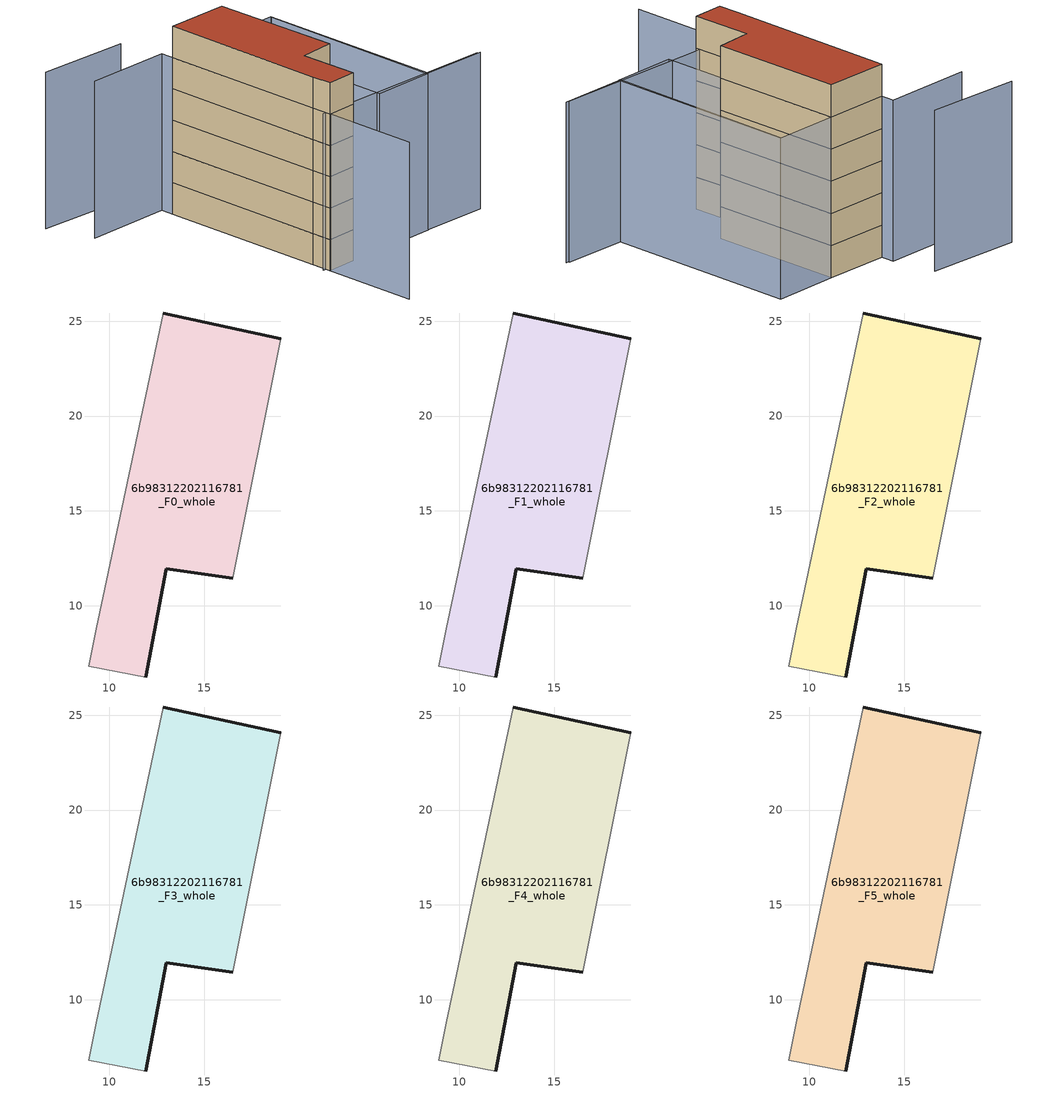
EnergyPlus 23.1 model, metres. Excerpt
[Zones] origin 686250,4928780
6b98312202116781_F0_whole
 floor ground (EU_floor_Construction): 19.04,24.08 16.52,11.45 13.02,11.96 11.92,6.25 8.93,6.82 9.31,8.79 12.84,25.43 z0
 wall outside (EU_wall_Construction): 11.92,6.25 13.02,11.96 16.52,11.45 / 19.04,24.08 12.84,25.43 z0:3
 wall adiabatic (EU_wall_Construction): 16.52,11.45 19.04,24.08 / 12.84,25.43 9.31,8.79 8.93,6.82 11.92,6.25 z0:3
6b98312202116781_F1_whole
 floor to 6b98312202116781_F0_whole (EU_floor_Construction): 19.04,24.08 16.52,11.45 13.02,11.96 11.92,6.25 8.93,6.82 9.31,8.79 12.84,25.43 z3
 wall outside (EU_wall_Construction): 11.92,6.25 13.02,11.96 16.52,11.45 / 19.04,24.08 12.84,25.43 z3:6
 wall adiabatic (EU_wall_Construction): 16.52,11.45 19.04,24.08 / 12.84,25.43 9.31,8.79 8.93,6.82 11.92,6.25 z3:6
6b98312202116781_F2_whole
 floor to 6b98312202116781_F1_whole (EU_floor_Construction): 19.04,24.08 16.52,11.45 13.02,11.96 11.92,6.25 8.93,6.82 9.31,8.79 12.84,25.43 z6
 wall outside (EU_wall_Construction): 11.92,6.25 13.02,11.96 16.52,11.45 / 19.04,24.08 12.84,25.43 z6:9
 wall adiabatic (EU_wall_Construction): 16.52,11.45 19.04,24.08 / 12.84,25.43 9.31,8.79 8.93,6.82 11.92,6.25 z6:9
6b98312202116781_F3_whole
 floor to 6b98312202116781_F2_whole (EU_floor_Construction): 19.04,24.08 16.52,11.45 13.02,11.96 11.92,6.25 8.93,6.82 9.31,8.79 12.84,25.43 z9
 wall outside (EU_wall_Construction): 11.92,6.25 13.02,11.96 16.52,11.45 / 19.04,24.08 12.84,25.43 z9:12
 wall adiabatic (EU_wall_Construction): 16.52,11.45 19.04,24.08 / 12.84,25.43 9.31,8.79 8.93,6.82 11.92,6.25 z9:12
6b98312202116781_F4_whole
 floor to 6b98312202116781_F3_whole (EU_floor_Construction): 19.04,24.08 16.52,11.45 13.02,11.96 11.92,6.25 8.93,6.82 9.31,8.79 12.84,25.43 z12
 wall outside (EU_wall_Construction): 11.92,6.25 13.02,11.96 16.52,11.45 / 19.04,24.08 12.84,25.43 z12:15
 wall adiabatic (EU_wall_Construction): 16.52,11.45 19.04,24.08 / 12.84,25.43 9.31,8.79 8.93,6.82 11.92,6.25 z12:15
6b98312202116781_F5_whole
 floor to 6b98312202116781_F4_whole (EU_floor_Construction): 19.04,24.08 16.52,11.45 13.02,11.96 11.92,6.25 8.93,6.82 9.31,8.79 12.84,25.43 z15
 wall outside (EU_wall_Construction): 11.92,6.25 13.02,11.96 16.52,11.45 / 19.04,24.08 12.84,25.43 z15:18
 wall adiabatic (EU_wall_Construction): 16.52,11.45 19.04,24.08 / 12.84,25.43 9.31,8.79 8.93,6.82 11.92,6.25 z15:18
 roof outside (EU_roof_Construction): 16.52,11.45 19.04,24.08 12.84,25.43 9.31,8.79 8.93,6.82 11.92,6.25 13.02,11.96 z18
shading: 8.7,7.42 27.65,2.95 / 27.93,2.81 21.24,4.26 / 21.24,4.26 25.27,22.72 / 4.6,28.51 13.12,26.73 / 13.12,26.73 7.02,-2.49 / 13.14,30.93 4.19,33.29 / 25.29,22.8 21.48,4.21 / 21.48,4.21 15.24,5.49 / 15.24,5.49 19.04,24.08 / 19.04,24.08 25.29,22.8 z0:15
[Building]
EU S2 Campaign: North Axis=0; Terrain=City; Solar Distribution=FullExterior
[Site:Location]
Bologna: Latitude=44.5; Longitude=11.25; Time Zone=1; Elevation=37
[SizingPeriod:WeatherFileDays]
AnnualSizingPeriod: Begin Month=1; Begin Day of Month=1; End Month=12; End Day of Month=31; Day of Week for Start Day=Monday; Use Weather File Daylight Saving Period=No; Use Weather File Rain and Snow Indicators=No
[MATERIAL]
EU_InternalMass_Material: Roughness=MediumRough; Thickness=0.1; Conductivity=1; Density=1800; Specific Heat=900; Thermal Absorptance=0.9; Solar Absorptance=0.7; Visible Absorptance=0.7
[MATERIAL:NOMASS] Roughness=MediumRough; Thermal Absorptance=0.9; Solar Absorptance=0.7; Visible Absorptance=0.7
Name | Thermal Resistance
EU_wall_NoMass | 0.905828
EU_roof_NoMass | 0.37593
EU_floor_NoMass | 0.67114
[CONSTRUCTION]
EU_wall_Construction: EU_wall_NoMass
EU_roof_Construction: EU_roof_NoMass
EU_floor_Construction: EU_floor_NoMass
EU_InternalMass_Construction: EU_InternalMass_Material
[ZONE] Type=1; Multiplier=1; Ceiling Height=autocalculate; Floor Area=autocalculate; Part of Total Floor Area=Yes
Name | Volume
6b98312202116781_F0_whole | 304.658
6b98312202116781_F1_whole; 6b98312202116781_F2_whole; 6b98312202116781_F3_whole; 6b98312202116781_F4_whole; 6b98312202116781_F5_whole | 304.66
[INTERNALMASS] Construction=EU_InternalMass_Construction; Surface Area=101.553
Name | Zone or ZoneList
6b98312202116781_F0_whole_EU_InternalMass | 6b98312202116781_F0_whole
6b98312202116781_F1_whole_EU_InternalMass | 6b98312202116781_F1_whole
6b98312202116781_F2_whole_EU_InternalMass | 6b98312202116781_F2_whole
6b98312202116781_F3_whole_EU_InternalMass | 6b98312202116781_F3_whole
6b98312202116781_F4_whole_EU_InternalMass | 6b98312202116781_F4_whole
6b98312202116781_F5_whole_EU_InternalMass | 6b98312202116781_F5_whole
[OTHEREQUIPMENT] Fuel Type=Electricity; Design Level Calculation Method=Watts/Area; Power per Zone Floor Area=1; Fraction Latent=0; Fraction Radiant=0; Fraction Lost=0; Carbon Dioxide Generation Rate=0; EndUse Subcategory=EU_Step8_InternalGains
Name | Zone or ZoneList or Space or SpaceList | Schedule
EU_Step8_InternalGain_6b98312202116781_F0_whole_f000 | 6b98312202116781_F0_whole | EU_Step8_GainSchedule_6b98312202116781_F0_whole_f000
EU_Step8_InternalGain_6b98312202116781_F1_whole_f000 | 6b98312202116781_F1_whole | EU_Step8_GainSchedule_6b98312202116781_F1_whole_f000
EU_Step8_InternalGain_6b98312202116781_F2_whole_f000 | 6b98312202116781_F2_whole | EU_Step8_GainSchedule_6b98312202116781_F2_whole_f000
EU_Step8_InternalGain_6b98312202116781_F3_whole_f000 | 6b98312202116781_F3_whole | EU_Step8_GainSchedule_6b98312202116781_F3_whole_f000
EU_Step8_InternalGain_6b98312202116781_F4_whole_f000 | 6b98312202116781_F4_whole | EU_Step8_GainSchedule_6b98312202116781_F4_whole_f000
EU_Step8_InternalGain_6b98312202116781_F5_whole_f000 | 6b98312202116781_F5_whole | EU_Step8_GainSchedule_6b98312202116781_F5_whole_f000
[ZONEVENTILATION:DESIGNFLOWRATE] Schedule=EU_AlwaysOn; Design Flow Rate Calculation Method=AirChanges/Hour; Air Changes per Hour=0.73129; Ventilation Type=Natural; Fan Pressure Rise=0; Fan Total Efficiency=1; Constant Term Coefficient=1; Temperature Term Coefficient=0; Velocity Term Coefficient=0; Velocity Squared Term Coefficient=0; Minimum Indoor Temperature=-100; Maximum Indoor Temperature=100; Delta Temperature=-100; Minimum Outdoor Temperature=-100; Maximum Outdoor Temperature=100; Maximum Wind Speed=40
Name | Zone or ZoneList or Space or SpaceList
EU_ConstantAir_6b98312202116781_F0_whole | 6b98312202116781_F0_whole
EU_ConstantAir_6b98312202116781_F1_whole | 6b98312202116781_F1_whole
EU_ConstantAir_6b98312202116781_F2_whole | 6b98312202116781_F2_whole
EU_ConstantAir_6b98312202116781_F3_whole | 6b98312202116781_F3_whole
EU_ConstantAir_6b98312202116781_F4_whole | 6b98312202116781_F4_whole
EU_ConstantAir_6b98312202116781_F5_whole | 6b98312202116781_F5_whole
[HVACTEMPLATE:THERMOSTAT] Constant Heating Setpoint=20; Constant Cooling Setpoint=50
EU_HeatOnly_6b98312202116781_F0_whole; EU_HeatOnly_6b98312202116781_F1_whole; EU_HeatOnly_6b98312202116781_F2_whole; EU_HeatOnly_6b98312202116781_F3_whole; EU_HeatOnly_6b98312202116781_F4_whole; EU_HeatOnly_6b98312202116781_F5_whole
[HVACTEMPLATE:ZONE:IDEALLOADSAIRSYSTEM] System Availability Schedule=EU_AlwaysOn; Maximum Heating Supply Air Temperature=50; Minimum Cooling Supply Air Temperature=13; Maximum Heating Supply Air Humidity Ratio=0.0156; Minimum Cooling Supply Air Humidity Ratio=0.0077; Heating Limit=NoLimit; Cooling Limit=NoLimit; Heating Availability Schedule=EU_AlwaysOn; Cooling Availability Schedule=EU_CoolingOff; Dehumidification Control Type=ConstantSensibleHeatRatio; Cooling Sensible Heat Ratio=0.7; Dehumidification Setpoint=60; Humidification Control Type=None; Humidification Setpoint=30; Outdoor Air Method=None; Outdoor Air Flow Rate per Person=0.00944; Outdoor Air Flow Rate per Zone Floor Area=0; Outdoor Air Flow Rate per Zone=0; Demand Controlled Ventilation Type=None; Outdoor Air Economizer Type=NoEconomizer; Heat Recovery Type=None; Sensible Heat Recovery Effectiveness=0.7; Latent Heat Recovery Effectiveness=0.65
Name | Template Thermostat
6b98312202116781_F0_whole | EU_HeatOnly_6b98312202116781_F0_whole
6b98312202116781_F1_whole | EU_HeatOnly_6b98312202116781_F1_whole
6b98312202116781_F2_whole | EU_HeatOnly_6b98312202116781_F2_whole
6b98312202116781_F3_whole | EU_HeatOnly_6b98312202116781_F3_whole
6b98312202116781_F4_whole | EU_HeatOnly_6b98312202116781_F4_whole
6b98312202116781_F5_whole | EU_HeatOnly_6b98312202116781_F5_whole
[SIZING:ZONE] Zone Cooling Design Supply Air Temperature Input Method=SupplyAirTemperature; Zone Cooling Design Supply Air Temperature=13; Zone Heating Design Supply Air Temperature Input Method=SupplyAirTemperature; Zone Heating Design Supply Air Temperature=50; Zone Cooling Design Supply Air Humidity Ratio=0.008; Zone Heating Design Supply Air Humidity Ratio=0.008; Cooling Design Air Flow Method=DesignDay; Cooling Design Air Flow Rate=0; Cooling Minimum Air Flow per Zone Floor Area=0.000762; Cooling Minimum Air Flow=0; Cooling Minimum Air Flow Fraction=0.2; Heating Design Air Flow Method=DesignDay; Heating Design Air Flow Rate=0; Heating Maximum Air Flow per Zone Floor Area=0.002032; Heating Maximum Air Flow=0.141576; Heating Maximum Air Flow Fraction=0.3; Account for Dedicated Outdoor Air System=No; Dedicated Outdoor Air System Control Strategy=NeutralSupplyAir; Dedicated Outdoor Air Low Setpoint Temperature for Design=autosize; Dedicated Outdoor Air High Setpoint Temperature for Design=autosize; Zone Load Sizing Method=Sensible Load Only No Latent Load; Zone Latent Cooling Design Supply Air Humidity Ratio Input Method=HumidityRatioDifference; Zone Cooling Design Supply Air Humidity Ratio Difference=0.005; Zone Latent Heating Design Supply Air Humidity Ratio Input Method=HumidityRatioDifference; Zone Humidification Design Supply Air Humidity Ratio Difference=0.005
6b98312202116781_F0_whole; 6b98312202116781_F1_whole; 6b98312202116781_F2_whole; 6b98312202116781_F3_whole; 6b98312202116781_F4_whole; 6b98312202116781_F5_whole
[SCHEDULE:CONSTANT]
Name | Hourly Value
EU_AlwaysOn | 1
EU_CoolingOff | 0
[SCHEDULE:FILE] Column Number=1; Rows to Skip at Top=0; Number of Hours of Data=8760; Column Separator=Comma; Interpolate to Timestep=No; Minutes per Item=60; Adjust Schedule for Daylight Savings=Yes
Name | File
EU_Step8_GainSchedule_6b98312202116781_F0_whole_f000 | ../../schedules/6b98312202116781/6b98312202116781_F0_whole_f000_gain.csv
EU_Step8_GainSchedule_6b98312202116781_F1_whole_f000 | ../../schedules/6b98312202116781/6b98312202116781_F1_whole_f000_gain.csv
EU_Step8_GainSchedule_6b98312202116781_F2_whole_f000 | ../../schedules/6b98312202116781/6b98312202116781_F2_whole_f000_gain.csv
EU_Step8_GainSchedule_6b98312202116781_F3_whole_f000 | ../../schedules/6b98312202116781/6b98312202116781_F3_whole_f000_gain.csv
EU_Step8_GainSchedule_6b98312202116781_F4_whole_f000 | ../../schedules/6b98312202116781/6b98312202116781_F4_whole_f000_gain.csv
EU_Step8_GainSchedule_6b98312202116781_F5_whole_f000 | ../../schedules/6b98312202116781/6b98312202116781_F5_whole_f000_gain.csv
